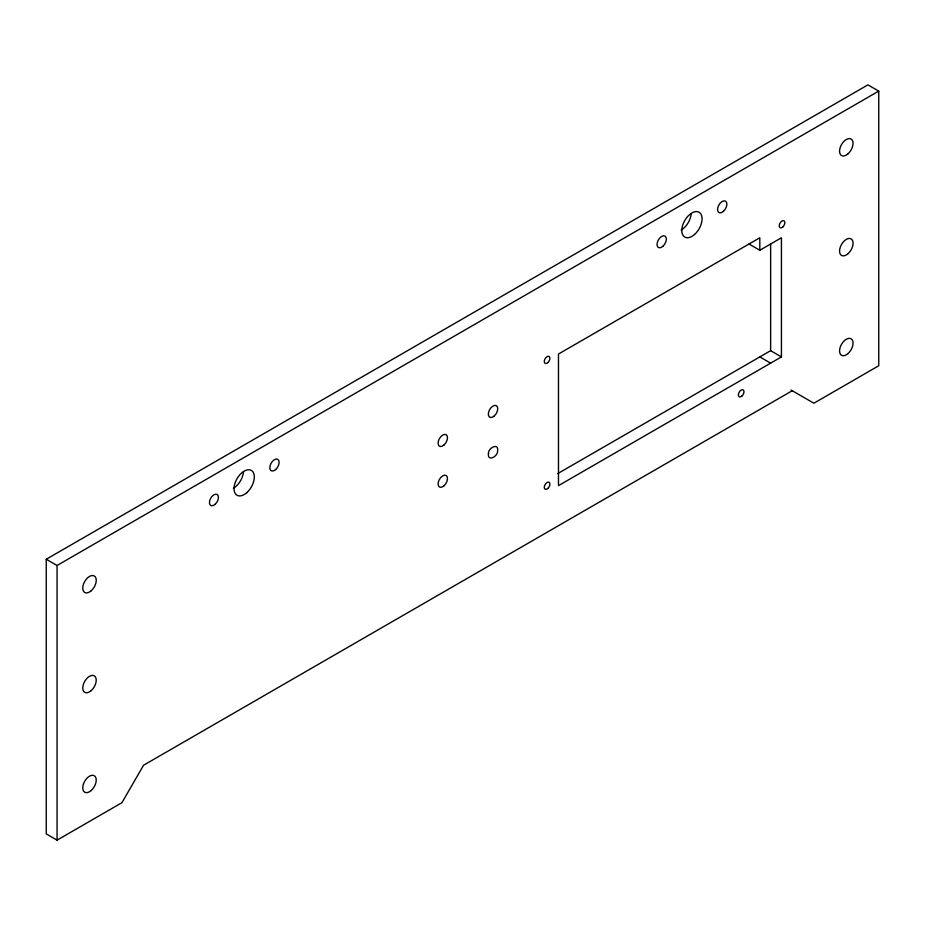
<?xml version="1.0" encoding="UTF-8"?>
<svg xmlns="http://www.w3.org/2000/svg" width="925" height="925" viewBox="0 0 925 925"><rect width="100%" height="100%" fill="white"/><g stroke="black" fill="none" stroke-linecap="round" stroke-linejoin="round"><path stroke-width="1.39" d="M792.251 390.72L143.56 765.241L121.927 802.692L57.061 840.143L46.25 833.911L46.25 559.255L867.939 84.857L878.75 91.089L878.75 365.745L813.884 403.208L791.06 390.026M46.25 559.255L57.061 565.487L878.75 91.089M759.818 250.259L781.44 237.771L781.44 356.911L558.48 485.637L558.48 354.021L759.818 237.771L759.818 250.259L749.007 244.015M557.659 473.635L770.629 350.679L781.44 356.911M759.818 356.911L770.629 363.155M770.629 244.454L770.629 350.679M57.061 565.487L57.061 840.143M691.218 213.606A14.338 8.279 -60 0 1 681.124 230.128M243.472 471.785A14.338 8.279 -60 0 1 233.366 488.308M488.446 453.608C487.255 462.199 498.055 456.476 497.615 450.88C498.806 442.289 488.007 448.012 488.446 453.608M444 445.006A6.672 3.85 -60 0 0 446.116 434.681A6.672 3.85 -60 0 0 438.23 441.664A6.672 3.85 -60 0 0 444 445.006M494.251 415.984A6.672 3.85 -60 0 0 496.367 405.659A6.672 3.85 -60 0 0 488.481 412.654A6.672 3.85 -60 0 0 494.251 415.984M444 485.81A6.672 3.85 -60 0 0 446.116 475.485A6.672 3.85 -60 0 0 438.23 482.48A6.672 3.85 -60 0 0 444 485.81M662.901 246.304A6.602 3.816 -60 0 0 664.994 236.072A6.602 3.816 -60 0 0 657.178 243.009A6.602 3.816 -60 0 0 662.901 246.304M694.559 234.453A14.338 8.279 -60 0 0 699.103 212.241A14.338 8.279 -60 0 0 682.141 227.284A14.338 8.279 -60 0 0 694.559 234.453M723.419 211.363A6.602 3.816 -60 0 0 725.512 201.13A6.602 3.816 -60 0 0 717.696 208.067A6.602 3.816 -60 0 0 723.419 211.363M275.673 469.542A6.602 3.816 -60 0 0 277.766 459.309A6.602 3.816 -60 0 0 269.95 466.246A6.602 3.816 -60 0 0 275.673 469.542M215.109 504.333A6.382 3.688 -60 0 0 217.132 494.447A6.382 3.688 -60 0 0 209.582 501.142A6.382 3.688 -60 0 0 215.109 504.333M246.802 492.632A14.338 8.279 -60 0 0 251.346 470.42A14.338 8.279 -60 0 0 234.383 485.463A14.338 8.279 -60 0 0 246.802 492.632M91.24 590.74A9.539 5.504 -60 0 0 94.269 575.951A9.539 5.504 -60 0 0 82.984 585.964A9.539 5.504 -60 0 0 91.24 590.74M91.24 690.605A9.539 5.504 -60 0 0 94.269 675.828A9.539 5.504 -60 0 0 82.984 685.841A9.539 5.504 -60 0 0 91.24 690.605M91.24 790.482A9.539 5.504 -60 0 0 94.269 775.705A9.539 5.504 -60 0 0 82.984 785.718A9.539 5.504 -60 0 0 91.24 790.482M848.063 153.793A9.539 5.504 -60 0 0 851.081 139.016A9.539 5.504 -60 0 0 839.796 149.017A9.539 5.504 -60 0 0 848.063 153.793M848.063 253.67A9.539 5.504 -60 0 0 851.081 238.881A9.539 5.504 -60 0 0 839.796 248.894A9.539 5.504 -60 0 0 848.063 253.67M848.063 353.535A9.539 5.504 -60 0 0 851.081 338.758A9.539 5.504 -60 0 0 839.796 348.771A9.539 5.504 -60 0 0 848.063 353.535M782.77 226.972A3.978 2.301 -60 0 0 784.03 220.821A3.978 2.301 -60 0 0 779.324 224.983A3.978 2.301 -60 0 0 782.77 226.972M741.908 396.05A3.978 2.301 -60 0 0 743.168 389.899A3.978 2.301 -60 0 0 738.462 394.062A3.978 2.301 -60 0 0 741.908 396.05M547.808 488.458A3.978 2.301 -60 0 0 549.068 482.295A3.978 2.301 -60 0 0 544.363 486.469A3.978 2.301 -60 0 0 547.808 488.458M547.808 362.623A3.978 2.301 -60 0 0 549.068 356.472A3.978 2.301 -60 0 0 544.363 360.646A3.978 2.301 -60 0 0 547.808 362.623"/></g></svg>
